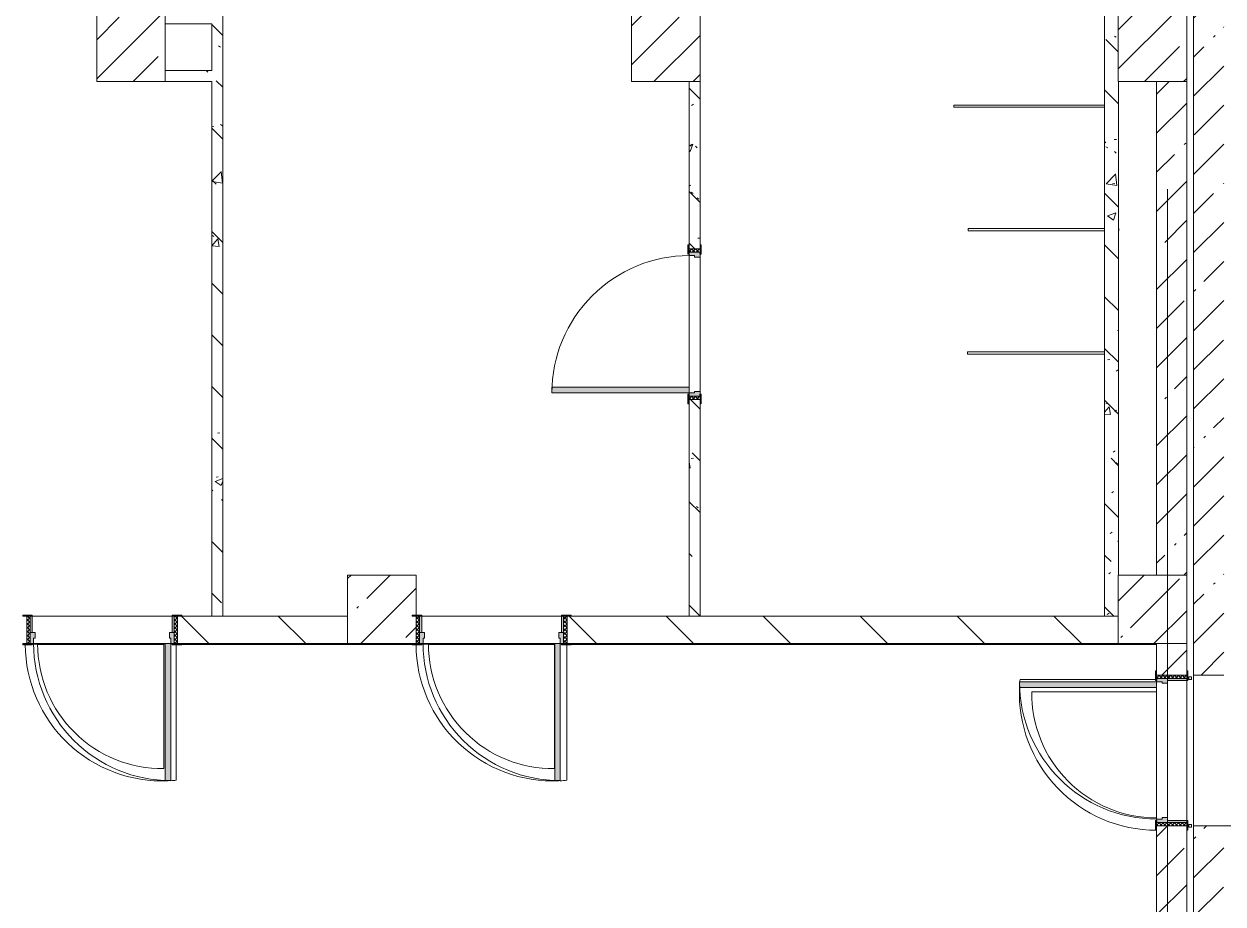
# Model space of a CAD drawing. Header units: millimetres. Extents: x -3917 to 185442, y -8553 to 29000.
# Drawn here: x 134651 to 143396, y 16700 to 23120 of the extents above; entities that cross this region are included whole.
import ezdxf

# ---------------------------------------------------------------- set-up
doc = ezdxf.new("R2010")
doc.units = ezdxf.units.MM
for name, color, linetype, lineweight, true_color in [('A-DOOR-1', 7, 'Continuous', 5, 0xaaaaaa), ('A-DOOR-2', 7, 'Continuous', 5, 0xe2e2e2), ('A-DOOR-FRAM-1', 7, 'Continuous', 5, 0xe2e2e2), ('A-DOOR-FRAM-2', 7, 'Continuous', 5, 0xaaaaaa), ('A-FLOR-2', 7, 'Continuous', 5, 0xaaaaaa), ('I-WALL-6', 7, 'Continuous', 5, 0x787878)]:
    doc.layers.add(name, color=color, linetype=linetype, lineweight=lineweight, true_color=true_color)
for name, color, linetype, lineweight in [('A-GENM', 7, 'Continuous', 5), ('A-WALL', 7, 'Continuous', 9), ('A-WALL-4', 7, 'Continuous', 5), ('I-WALL-4', 7, 'Continuous', 5), ('S-COLS-4', 7, 'Continuous', 5), ('Оси', 7, 'Continuous', 9)]:
    doc.layers.add(name, color=color, linetype=linetype, lineweight=lineweight)
pattern_1 = [(45, (58431.5, 0), (-285.1231, 285.1231), []), (45, (58716.64, 0), (-285.1231, 285.1231), [504.031, -100.806, 16.764, -84.042])]
pattern_2 = [(135, (58431.5, 0), (-377.1708, -377.1708), [533.4, -88.9, 17.78, -88.9]), (135, (58431.5, 376.94), (-377.1708, -377.1708), []), (50, (58431.5, 0), (637.6445, -55.7866), [66.675, -733.425]), (355, (58431.5, 0), (-123.3494, 668.699), [53.34, -586.74]), (100.451, (58484.65, -4.65), (514.299, 612.908), [56.665, -623.315]), (46.184, (58431.5, 177.8), (948.7764, -147.15), [100.012, -1100.137]), (96.636, (58510.6, 165.5), (830.909, 865.997), [84.998, -934.973]), (351.184, (58431.5, 177.8), (830.918, 865.988), [80.01, -880.11]), (21, (58520.4, 133.35), (530.6506, -357.9283), [66.675, -733.425]), (326, (58520.4, 133.35), (216.308, 644.6585), [53.34, -586.74]), (71.451, (58564.64, 103.5), (746.9596, 286.7243), [56.665, -623.315]), (37.5, (58431.52, 0), (10.81053, 295.9426), [16.764, -562.864, 16.764, -578.866, -588.962]), (37.5, (58431.52, 0), (10.81053, 295.9426), [-1175.258, 16.764, -572.198]), (7.5, (58431.52, 0), (233.8692, 350.6318), [16.764, -322.834, 16.764, -549.529, -224.472]), (7.5, (58431.52, 0), (233.8692, 350.6318), [-905.891, 16.764, -207.708]), (327.5, (58233.27, 0), (474.5678, -20.0513), [16.764, -205.486, 16.764, -676.656, -920.115]), (327.5, (58233.27, 0), (474.5678, -20.0513), [-915.67, 16.764, -903.351]), (317.5, (58144.37, 0), (518.4522, 88.9934), [16.764, -272.161, 16.764, -443.738, -653.415]), (317.5, (58144.37, 0), (518.4522, 88.9934), [-749.427, 16.764, -636.651])]

# ---------------------------------------------------------------- blocks, each defined once
blk = doc.blocks.new('BSC_Колонна _Прямоугольная - 500х500-23287078-2_10_1_птичка')
at = {"layer": 'S-COLS-4'}
h = blk.add_hatch(dxfattribs=at)
h.set_pattern_fill('FP_124', color=256, style=0, pattern_type=2)
h.set_pattern_definition([(45, (-84450, -22950), (-285.1231, 285.1231), []), (45, (-84164.88, -22950), (-285.1231, 285.1231), [504.031, -100.806, 16.764, -84.042])])
h.paths.add_polyline_path([(-250, -250), (250, -250), (250, 250), (-250, 250), (-250, -160)])
for p, q in [((250, 250), (-250, 250)), ((-250, 250), (-250, -250)), ((250, -250), (250, 250)), ((-250, -250), (250, -250))]:
    blk.add_line(p, q, dxfattribs=at)
blk = doc.blocks.new('BSC_Колонна _Прямоугольная - 500х500-V129-2_10_1_птичка')
at = {"layer": 'S-COLS-4'}
h = blk.add_hatch(dxfattribs=at)
h.set_pattern_fill('FP_149', color=256, style=0, pattern_type=2)
h.set_pattern_definition([(45, (-77000, -22950), (-285.1231, 285.1231), []), (45, (-76714.88, -22950), (-285.1231, 285.1231), [504.031, -100.806, 16.764, -84.042])])
h.paths.add_polyline_path([(-250, -250), (250, -250), (250, 250), (-250, 250), (-250, -160)])
for p, q in [((250, 250), (-250, 250)), ((-250, 250), (-250, -250)), ((250, -250), (250, 250)), ((-250, -250), (250, -250))]:
    blk.add_line(p, q, dxfattribs=at)
blk = doc.blocks.new('110_Дверь_СКБ_1Ст_Внутренняя1 - Д-4 1100x2100h_су мгн-V134-2_10_1_птичка')
at = {"layer": 'A-DOOR-1'}
h = blk.add_hatch(dxfattribs=at)
h.set_pattern_fill('FP_155', color=256, style=0, pattern_type=2)
h.set_pattern_definition([(135, (1751.41, 104.685), (-14.14214, -14.14214), []), (225, (1751.41, 104.685), (14.14214, -14.14214), [])])
h.paths.add_polyline_path([(537.5, -40), (562.5, -40), (562.5, 40), (537.5, 40)])
at = {"layer": 'A-DOOR-2'}
h = blk.add_hatch(color=256, dxfattribs=at)
h.paths.add_polyline_path([(-512.5, 40), (-512.5, -40), (-477.5, -40), (-477.5, 0), (-487.5, 0), (-487.5, 40)])
h.paths.add_polyline_path([(502.5, 0), (502.5, -40), (537.5, -40), (537.5, 40), (512.5, 40), (512.5, 0)])
at = {"layer": 'A-DOOR-FRAM-1'}
for points in [[(-487.5, 1040), (-487.5, 40), (-447.5, 40), (-447.5, 1040)], [(-567.5, 40), (-497.5, 40), (-497.5, 48), (-567.5, 48)], [(522.5, 40), (592.5, 40), (592.5, 48), (522.5, 48)], [(-567.5, -48), (-497.5, -48), (-497.5, -40), (-567.5, -40)], [(522.5, -48), (592.5, -48), (592.5, -40), (522.5, -40)]]:
    blk.add_hatch(color=256, dxfattribs=at).paths.add_polyline_path(points)
at = {"layer": 'A-DOOR-FRAM-2'}
h = blk.add_hatch(dxfattribs=at)
h.set_pattern_fill('FP_156', color=256, style=0, pattern_type=2)
h.set_pattern_definition([(45, (-371.384, 104.685), (-14.1421, 14.1421), []), (135, (-371.384, 104.685), (-14.1421, -14.1421), [])])
h.paths.add_polyline_path([(-537.5, -40), (-512.5, -40), (-512.5, 40), (-537.5, 40)])
at = {"layer": 'A-DOOR-1'}
for p, q in [((-487.5, 1040), (-487.5, 40)), ((-447.5, 1040), (-487.5, 1040)), ((-447.5, 40), (-447.5, 1040)), ((-487.5, 40), (-447.5, 40))]:
    blk.add_line(p, q, dxfattribs=at)
blk.add_arc((-487.5, 40), 1000, 360, 90, dxfattribs=at)
at = {"layer": 'A-DOOR-FRAM-2'}
for p, q in [((-497.5, 48), (-567.5, 48)), ((-567.5, 48), (-567.5, 40)), ((-567.5, 40), (-497.5, 40)), ((-512.5, 40), (-537.5, 40)), ((-537.5, 40), (-537.5, -40)), ((-487.5, 40), (-512.5, 40)), ((-512.5, 40), (-512.5, -40)), ((-512.5, -40), (-512.5, 40)), ((-497.5, 40), (-512.5, 40)), ((-512.5, 40), (-512.5, 39)), ((-512.5, 39), (-497.5, 39)), ((-497.5, 40), (-497.5, 48)), ((-497.5, 39), (-497.5, 40)), ((-487.5, 0), (-487.5, 40)), ((-477.5, 0), (-487.5, 0)), ((-477.5, -40), (-477.5, 0)), ((512.5, 0), (502.5, 0)), ((502.5, 0), (502.5, -40)), ((512.5, 40), (512.5, 0)), ((537.5, 40), (512.5, 40)), ((592.5, 48), (522.5, 48)), ((522.5, 48), (522.5, 40)), ((537.5, 40), (522.5, 40)), ((522.5, 40), (522.5, 39)), ((522.5, 40), (592.5, 40)), ((522.5, 39), (537.5, 39)), ((537.5, -40), (537.5, 40)), ((562.5, 40), (537.5, 40)), ((537.5, 40), (537.5, -40)), ((537.5, 39), (537.5, 40)), ((562.5, -40), (562.5, 40)), ((592.5, 40), (592.5, 48)), ((-497.5, -40), (-567.5, -40)), ((-567.5, -40), (-567.5, -48)), ((-567.5, -48), (-497.5, -48)), ((-537.5, -40), (-512.5, -40)), ((-497.5, -39), (-512.5, -39)), ((-512.5, -39), (-512.5, -40)), ((-512.5, -40), (-477.5, -40)), ((-512.5, -40), (-497.5, -40)), ((-497.5, -40), (-497.5, -39)), ((-497.5, -48), (-497.5, -40)), ((502.5, -40), (537.5, -40)), ((537.5, -39), (522.5, -39)), ((522.5, -39), (522.5, -40)), ((522.5, -40), (537.5, -40)), ((592.5, -40), (522.5, -40)), ((522.5, -40), (522.5, -48)), ((522.5, -48), (592.5, -48)), ((537.5, -40), (537.5, -39)), ((537.5, -40), (562.5, -40)), ((592.5, -48), (592.5, -40))]:
    blk.add_line(p, q, dxfattribs=at)
blk = doc.blocks.new('110_Дверь_СКБ_1Ст_Внутренняя1 - Д-4 1100x2100h_су мгн-V135-2_10_1_птичка')
at = {"layer": 'A-DOOR-1'}
h = blk.add_hatch(dxfattribs=at)
h.set_pattern_fill('FP_130', color=256, style=0, pattern_type=2)
h.set_pattern_definition([(135, (1751.41, 164.685), (-14.14214, -14.14214), []), (225, (1751.41, 164.685), (14.14214, -14.14214), [])])
h.paths.add_polyline_path([(562.5, 100), (537.5, 100), (537.5, -100), (562.5, -100)])
at = {"layer": 'A-DOOR-2'}
h = blk.add_hatch(color=256, dxfattribs=at)
h.paths.add_polyline_path([(512.5, 100), (512.5, 60), (502.5, 60), (502.5, 20), (537.5, 20), (537.5, 100)])
h.paths.add_polyline_path([(-487.5, 100), (-512.5, 100), (-512.5, 20), (-477.5, 20), (-477.5, 60), (-487.5, 60)])
at = {"layer": 'A-DOOR-FRAM-1'}
for points in [[(-487.5, 1100), (-487.5, 100), (-447.5, 100), (-447.5, 1100)], [(-567.5, 108), (-567.5, 100), (-497.5, 100), (-497.5, 108)], [(592.5, 108), (522.5, 108), (522.5, 100), (592.5, 100)], [(-497.5, 20), (-512.5, 20), (-512.5, -100), (-497.5, -100)], [(537.5, 20), (522.5, 20), (522.5, -100), (537.5, -100)], [(-567.5, -100), (-567.5, -108), (-497.5, -108), (-497.5, -100)], [(592.5, -100), (522.5, -100), (522.5, -108), (592.5, -108)]]:
    blk.add_hatch(color=256, dxfattribs=at).paths.add_polyline_path(points)
at = {"layer": 'A-DOOR-FRAM-2'}
h = blk.add_hatch(dxfattribs=at)
h.set_pattern_fill('FP_131', color=256, style=0, pattern_type=2)
h.set_pattern_definition([(45, (-371.384, 164.685), (-14.1421, 14.1421), []), (135, (-371.384, 164.685), (-14.1421, -14.1421), [])])
h.paths.add_polyline_path([(-512.5, 100), (-537.5, 100), (-537.5, -100), (-512.5, -100)])
at = {"layer": 'A-DOOR-1'}
for p, q in [((-487.5, 1100), (-487.5, 100)), ((-447.5, 1100), (-487.5, 1100)), ((-447.5, 100), (-447.5, 1100)), ((-487.5, 100), (-447.5, 100))]:
    blk.add_line(p, q, dxfattribs=at)
blk.add_arc((-487.5, 100), 1000, 360, 90, dxfattribs=at)
at = {"layer": 'A-DOOR-FRAM-2'}
for p, q in [((-497.5, 108), (-567.5, 108)), ((-567.5, 108), (-567.5, 100)), ((-567.5, 100), (-497.5, 100)), ((-512.5, 100), (-537.5, 100)), ((-537.5, 100), (-537.5, -100)), ((-487.5, 100), (-512.5, 100)), ((-512.5, 100), (-512.5, 20)), ((-512.5, -100), (-512.5, 100)), ((-497.5, 100), (-512.5, 100)), ((-512.5, 100), (-512.5, 99)), ((-512.5, 99), (-497.5, 99)), ((-497.5, 100), (-497.5, 108)), ((-497.5, 99), (-497.5, 100)), ((-487.5, 60), (-487.5, 100)), ((512.5, 100), (512.5, 60)), ((537.5, 100), (512.5, 100)), ((592.5, 108), (522.5, 108)), ((522.5, 108), (522.5, 100)), ((537.5, 100), (522.5, 100)), ((522.5, 100), (522.5, 99)), ((522.5, 100), (592.5, 100)), ((522.5, 99), (537.5, 99)), ((537.5, 20), (537.5, 100)), ((562.5, 100), (537.5, 100)), ((537.5, 100), (537.5, -100)), ((537.5, 99), (537.5, 100)), ((562.5, -100), (562.5, 100)), ((592.5, 100), (592.5, 108)), ((-512.5, 20), (-477.5, 20)), ((-497.5, 20), (-512.5, 20)), ((-512.5, 20), (-512.5, -100)), ((-497.5, -100), (-497.5, 20)), ((-477.5, 60), (-487.5, 60)), ((-477.5, 20), (-477.5, 60)), ((512.5, 60), (502.5, 60)), ((502.5, 60), (502.5, 20)), ((502.5, 20), (537.5, 20)), ((537.5, 20), (522.5, 20)), ((522.5, 20), (522.5, -100)), ((537.5, -100), (537.5, 20)), ((-497.5, -100), (-567.5, -100)), ((-567.5, -100), (-567.5, -108)), ((-567.5, -108), (-497.5, -108)), ((-537.5, -100), (-512.5, -100)), ((-512.5, -100), (-497.5, -100)), ((-497.5, -108), (-497.5, -100)), ((522.5, -100), (537.5, -100)), ((592.5, -100), (522.5, -100)), ((522.5, -100), (522.5, -108)), ((522.5, -108), (592.5, -108)), ((537.5, -100), (562.5, -100)), ((592.5, -108), (592.5, -100))]:
    blk.add_line(p, q, dxfattribs=at)
blk = doc.blocks.new('131_Сантехническая перегородка - СП-2-29831410-2_10_1_птичка')
at = {"layer": 'A-GENM'}
for p, q in [((0, 8), (1100, 8)), ((1100, 8), (1100, -8)), ((1100, -8), (0, -8))]:
    blk.add_line(p, q, dxfattribs=at)
blk = doc.blocks.new('131_Сантехническая перегородка - СП-2-16286057-2_10_1_птичка')
at = {"layer": 'A-GENM'}
for p, q in [((0, 8), (995.7, 8)), ((0, 8), (0, -8)), ((1100, 8), (1100, -8)), ((995.7, -8), (0, -8))]:
    blk.add_line(p, q, dxfattribs=at)
blk = doc.blocks.new('131_Сантехническая перегородка - СП-2-V138-2_10_1_птичка')
at = {"layer": 'A-GENM'}
for p, q in [((0, 8), (1000.7, 8)), ((0, 8), (0, -8)), ((1000.7, -8), (0, -8))]:
    blk.add_line(p, q, dxfattribs=at)
blk = doc.blocks.new('110_Дверь_СКБ_1Ст_Внутренняя1 - Д-4 _л_ 1100x2100h_су мгн-V163-2_10_1_птичка')
at = {"layer": 'A-DOOR-1'}
h = blk.add_hatch(dxfattribs=at)
h.set_pattern_fill('FP_153', color=256, style=0, pattern_type=2)
h.set_pattern_definition([(135, (1751.41, 174.685), (-14.14214, -14.14214), []), (225, (1751.41, 174.685), (14.14214, -14.14214), [])])
h.paths.add_polyline_path([(537.5, -110), (562.5, -110), (562.5, 110), (537.5, 110)])
at = {"layer": 'A-DOOR-2'}
h = blk.add_hatch(color=256, dxfattribs=at)
h.paths.add_polyline_path([(-512.5, 110), (-512.5, 30), (-477.5, 30), (-477.5, 70), (-487.5, 70), (-487.5, 110)])
h.paths.add_polyline_path([(502.5, 70), (502.5, 30), (537.5, 30), (537.5, 110), (512.5, 110), (512.5, 70)])
at = {"layer": 'A-DOOR-FRAM-1'}
for points in [[(472.5, 110), (512.5, 110), (512.5, 1110), (472.5, 1110), (472.5, 401.4)], [(-567.5, 110), (-497.5, 110), (-497.5, 118), (-567.5, 118)], [(522.5, 110), (592.5, 110), (592.5, 118), (522.5, 118)], [(-512.5, 30), (-512.5, -110), (-497.5, -110), (-497.5, 30)], [(522.5, -110), (537.5, -110), (537.5, 30), (522.5, 30)], [(-567.5, -118), (-497.5, -118), (-497.5, -110), (-567.5, -110)], [(522.5, -118), (592.5, -118), (592.5, -110), (522.5, -110)]]:
    blk.add_hatch(color=256, dxfattribs=at).paths.add_polyline_path(points)
at = {"layer": 'A-DOOR-FRAM-2'}
h = blk.add_hatch(dxfattribs=at)
h.set_pattern_fill('FP_154', color=256, style=0, pattern_type=2)
h.set_pattern_definition([(45, (-371.384, 174.685), (-14.1421, 14.1421), []), (135, (-371.384, 174.685), (-14.1421, -14.1421), [])])
h.paths.add_polyline_path([(-537.5, 110), (-537.5, -110), (-512.5, -110), (-512.5, 110)])
at = {"layer": 'A-DOOR-1'}
for p, q in [((512.5, 1110), (472.5, 1110)), ((472.5, 1110), (472.5, 110)), ((512.5, 110), (512.5, 1110)), ((472.5, 110), (512.5, 110))]:
    blk.add_line(p, q, dxfattribs=at)
blk.add_arc((512.5, 110), 1000, 90, 180, dxfattribs=at)
at = {"layer": 'A-DOOR-FRAM-2'}
for p, q in [((-497.5, 118), (-567.5, 118)), ((-567.5, 118), (-567.5, 110)), ((-567.5, 110), (-497.5, 110)), ((-512.5, 110), (-537.5, 110)), ((-537.5, 110), (-537.5, -110)), ((-487.5, 110), (-512.5, 110)), ((-512.5, 110), (-512.5, 30)), ((-512.5, -110), (-512.5, 110)), ((-497.5, 110), (-512.5, 110)), ((-512.5, 110), (-512.5, 109)), ((-512.5, 109), (-497.5, 109)), ((-497.5, 110), (-497.5, 118)), ((-497.5, 109), (-497.5, 110)), ((-487.5, 70), (-487.5, 110)), ((512.5, 110), (512.5, 70)), ((537.5, 110), (512.5, 110)), ((592.5, 118), (522.5, 118)), ((522.5, 118), (522.5, 110)), ((537.5, 110), (522.5, 110)), ((522.5, 110), (522.5, 109)), ((522.5, 110), (592.5, 110)), ((522.5, 109), (537.5, 109)), ((537.5, 30), (537.5, 110)), ((562.5, 110), (537.5, 110)), ((537.5, 110), (537.5, -110)), ((537.5, 109), (537.5, 110)), ((562.5, -110), (562.5, 110)), ((592.5, 110), (592.5, 118)), ((-512.5, 30), (-477.5, 30)), ((-497.5, 30), (-512.5, 30)), ((-512.5, 30), (-512.5, -110)), ((-497.5, -110), (-497.5, 30)), ((-477.5, 70), (-487.5, 70)), ((-477.5, 30), (-477.5, 70)), ((512.5, 70), (502.5, 70)), ((502.5, 70), (502.5, 30)), ((502.5, 30), (537.5, 30)), ((537.5, 30), (522.5, 30)), ((522.5, 30), (522.5, -110)), ((537.5, -110), (537.5, 30)), ((-497.5, -110), (-567.5, -110)), ((-567.5, -110), (-567.5, -118)), ((-567.5, -118), (-497.5, -118)), ((-537.5, -110), (-512.5, -110)), ((-512.5, -110), (-497.5, -110)), ((-497.5, -118), (-497.5, -110)), ((522.5, -110), (537.5, -110)), ((592.5, -110), (522.5, -110)), ((522.5, -110), (522.5, -118)), ((522.5, -118), (592.5, -118)), ((537.5, -110), (562.5, -110)), ((592.5, -118), (592.5, -110))]:
    blk.add_line(p, q, dxfattribs=at)
blk = doc.blocks.new('BSC_Колонна _Прямоугольная - 500х500-V182-2_10_1_птичка')
at = {"layer": 'S-COLS-4'}
h = blk.add_hatch(dxfattribs=at)
h.set_pattern_fill('FP_195', color=256, style=0, pattern_type=2)
h.set_pattern_definition([(45, (-78830, -18850), (-285.1231, 285.1231), []), (45, (-78544.88, -18850), (-285.1231, 285.1231), [504.031, -100.806, 16.764, -84.042])])
h.paths.add_polyline_path([(-206.5, -250), (250, -250), (250, -50), (220, -50), (220, -42), (250, -42), (250, 250), (-250, 250), (-250, -250)])
for p, q in [((250, 250), (-250, 250)), ((-250, 250), (-250, -250)), ((250, -42), (250, 250)), ((-250, -250), (220, -250))]:
    blk.add_line(p, q, dxfattribs=at)
blk = doc.blocks.new('BSC_Колонна _Прямоугольная - 500х500-V183-2_10_1_птичка')
at = {"layer": 'S-COLS-4'}
h = blk.add_hatch(dxfattribs=at)
h.set_pattern_fill('FP_196', color=256, style=0, pattern_type=2)
h.set_pattern_definition([(45, (-84450, -18850), (-285.1231, 285.1231), []), (45, (-84164.88, -18850), (-285.1231, 285.1231), [504.031, -100.806, 16.764, -84.042])])
h.paths.add_polyline_path([(-250, -250), (250, -250), (250, 250), (-250, 250), (-250, -109.1)])
for p, q in [((250, 250), (-250, 250)), ((-250, 250), (-250, -250)), ((250, -250), (250, 250)), ((-250, -250), (250, -250))]:
    blk.add_line(p, q, dxfattribs=at)
blk = doc.blocks.new('BSC_Колонна _Прямоугольная - 500х500-V184-2_10_1_птичка')
at = {"layer": 'S-COLS-4'}
h = blk.add_hatch(dxfattribs=at)
h.set_pattern_fill('FP_197', color=256, style=0, pattern_type=2)
h.set_pattern_definition([(45, (-80900, -22950), (-285.1231, 285.1231), []), (45, (-80614.88, -22950), (-285.1231, 285.1231), [504.031, -100.806, 16.764, -84.042])])
h.paths.add_polyline_path([(-250, -250), (250, -250), (250, 250), (-250, 250), (-250, -160)])
for p, q in [((250, 250), (-250, 250)), ((-250, 250), (-250, -250)), ((250, -250), (250, 250)), ((-250, -250), (250, -250))]:
    blk.add_line(p, q, dxfattribs=at)

msp = doc.modelspace()

# ---------------------------------------------------------------- hatches: boundary and pattern name
at = {"layer": 'I-WALL-4'}
h = msp.add_hatch(dxfattribs=at)
h.set_pattern_fill('FP_123', color=256, style=0, pattern_type=2)
h.set_pattern_definition(pattern_1)
h.paths.add_polyline_path([(143181.5, 18370), (143401.5, 18370), (143401.5, 27100), (143181.5, 27100), (143181.5, 18740.9)])
h = msp.add_hatch(dxfattribs=at)
h.set_pattern_fill('FP_123', color=256, style=0, pattern_type=2)
h.set_pattern_definition(pattern_1)
h.paths.add_polyline_path([(143131.5, 15150), (143131.5, 15530), (142911.5, 15530), (142911.5, 15150)])
h.paths.add_polyline_path([(142911.5, 18570), (143131.5, 18570), (143131.5, 18600), (142911.5, 18600)])
h.paths.add_polyline_path([(142911.5, 19100), (143131.5, 19100), (143131.5, 22700), (142911.5, 22700), (142911.5, 19319.3)])
h.paths.add_polyline_path([(143035.6, 23200), (143131.5, 23200), (143131.5, 26600), (142911.5, 26600), (142911.5, 23200)])
h = msp.add_hatch(dxfattribs=at)
h.set_pattern_fill('FP_126', color=256, style=0, pattern_type=2)
h.set_pattern_definition([(135, (58431.5, 0), (-353.5534, -353.5534), [])])
h.paths.add_polyline_path([(140765.1, 18600), (142631.5, 18600), (142631.5, 18800), (138611.5, 18800), (138611.5, 18600), (138910.1, 18600)])
h.paths.add_polyline_path([(135801.5, 18600), (137011.5, 18600), (137011.5, 18800), (135771.5, 18800), (135771.5, 18600)])
h.paths.add_polyline_path([(125191.5, 18600), (131971.5, 18600), (131971.5, 18800), (125191.5, 18800)])
h.paths.add_polyline_path([(132471.5, 18600), (134671.5, 18600), (134671.5, 18800), (132471.5, 18800), (132471.5, 18681)])
h = msp.add_hatch(dxfattribs=at)
h.set_pattern_fill('FP_123', color=256, style=0, pattern_type=2)
h.set_pattern_definition(pattern_1)
h.paths.add_polyline_path([(142911.5, 15530), (143131.5, 15530), (143131.5, 17270), (142911.5, 17270), (142911.5, 15848.6)])
h.paths.add_polyline_path([(143131.5, 18370), (143131.5, 18570), (142911.5, 18570), (142911.5, 18370)])
h = msp.add_hatch(dxfattribs=at)
h.set_pattern_fill('FP_123', color=256, style=0, pattern_type=2)
h.set_pattern_definition(pattern_1)
h.paths.add_polyline_path([(143181.5, 16300), (143401.5, 16300), (143401.5, 17270), (143181.5, 17270), (143181.5, 17005.5)])
at = {"layer": 'I-WALL-6'}
h = msp.add_hatch(dxfattribs=at)
h.set_pattern_fill('FP_136', color=256, style=0, pattern_type=2)
h.set_pattern_definition(pattern_2)
h.paths.add_polyline_path([(136021.5, 18800), (136101.5, 18800), (136101.5, 26900), (136021.5, 26900), (136021.5, 20476.2)])
h = msp.add_hatch(dxfattribs=at)
h.set_pattern_fill('FP_136', color=256, style=0, pattern_type=2)
h.set_pattern_definition(pattern_2)
h.paths.add_polyline_path([(142620.1, 18800), (142631.5, 18800), (142631.5, 26900), (142532.2, 26900), (142532.2, 18800)])
h = msp.add_hatch(dxfattribs=at)
h.set_pattern_fill('FP_136', color=256, style=0, pattern_type=2)
h.set_pattern_definition(pattern_2)
h.paths.add_polyline_path([(136021.5, 22700), (136021.5, 22780), (135681.5, 22780), (135681.5, 22700)])
h = msp.add_hatch(dxfattribs=at)
h.set_pattern_fill('FP_136', color=256, style=0, pattern_type=2)
h.set_pattern_definition(pattern_2)
h.paths.add_polyline_path([(139581.5, 18800), (139581.5, 20380), (139501.5, 20380), (139501.5, 18800)])
h.paths.add_polyline_path([(139501.5, 21480), (139581.5, 21480), (139581.5, 22700), (139501.5, 22700), (139501.5, 21510)])

# ---------------------------------------------------------------- linework, layer by layer
at = {"layer": 'A-FLOR-2'}
for p, q in [((134750.4, 18596.6), (134711.5, 18596.6)), ((135670.4, 18592.9), (134750.6, 18592.9)), ((135681.5, 18597.6), (135670.4, 18597.6)), ((135670.4, 18597.6), (135670.4, 17687.6)), ((135731.5, 18597.6), (135721.5, 18597.6)), ((135760.4, 17602.6), (135760.4, 18592)), ((137481.5, 18592.9), (135801.5, 18592.9)), ((137600.4, 18596.6), (137551.5, 18596.6)), ((138520.4, 18592.9), (137600.6, 18592.9)), ((138520.4, 18597.6), (138520.4, 17687.6)), ((138571.5, 18597.6), (138561.5, 18597.6)), ((138610.4, 17602.6), (138610.4, 18592)), ((142911.5, 18592.9), (138641.5, 18592.9)), ((143181.5, 18370), (143181.5, 17270)), ((142903.5, 18338.2), (141915.6, 18338.2)), ((142910.6, 18320), (142910.6, 18330)), ((142910.6, 18248.2), (142910.6, 18280)), ((142000.6, 18248.2), (142910.6, 18248.2)), ((142909.6, 17310), (142909.6, 17328.2))]:
    msp.add_line(p, q, dxfattribs=at)
for centre, radius, start, end in [((135660.4, 18597.6), 1000, 180.32046, 272.39422), ((135660.4, 18597.6), 910, 180.06296, 270.62964), ((138510.4, 18597.6), 1000, 180.32046, 272.39422), ((138510.4, 18597.6), 910, 180.06296, 270.62964), ((142910.6, 18238.2), 1000, 177.59974, 269.9427), ((142910.6, 18238.2), 1000, 174.26083, 175.30446), ((142910.6, 18238.2), 910, 179.37036, 269.93704), ((135660.4, 18597.6), 1000, 273.50823, 275.73917), ((138510.4, 18597.6), 1000, 272.93441, 275.73917)]:
    msp.add_arc(centre, radius, start, end, dxfattribs=at)
at = {"layer": 'A-WALL'}
for p, q in [((136021.5, 18800), (136101.5, 18800)), ((139501.5, 18800), (139581.5, 18800)), ((142532.2, 18800), (142631.5, 18800))]:
    msp.add_line(p, q, dxfattribs=at)
at = {"layer": 'A-WALL-4'}
for p, q in [((143166.5, 18358.5), (143146.5, 18358.5)), ((143146.5, 18358.5), (143146.5, 18338.5)), ((143146.5, 18338.5), (143166.5, 18338.5)), ((143166.5, 18338.5), (143166.5, 18358.5)), ((143166.5, 17280), (143146.5, 17280)), ((143146.5, 17280), (143146.5, 17260)), ((143146.5, 17260), (143166.5, 17260)), ((143166.5, 17260), (143166.5, 17280))]:
    msp.add_line(p, q, dxfattribs=at)
at = {"layer": 'I-WALL-4'}
for p, q in [((143181.5, 27100), (143181.5, 18370)), ((136101.5, 18800), (136101.5, 26900)), ((142532.2, 23420), (142532.2, 18800)), ((135681.5, 23120), (136021.5, 23120)), ((136021.5, 23120), (136021.5, 22780)), ((136021.5, 22780), (135681.5, 22780)), ((135681.5, 22700), (136021.5, 22700)), ((136021.5, 22700), (136021.5, 18800)), ((139501.5, 22700), (139501.5, 21510)), ((139581.5, 21510), (139581.5, 22700)), ((142632.2, 19100), (142632.2, 22700)), ((142911.5, 22700), (142911.5, 19100)), ((143131.5, 19100), (143131.5, 22700)), ((139501.5, 20470), (139501.5, 21430)), ((139581.5, 21420), (139581.5, 20440)), ((139501.5, 20350), (139501.5, 18800)), ((139581.5, 18800), (139581.5, 20350)), ((134711.5, 18800), (135731.5, 18800)), ((136021.5, 18800), (135801.5, 18800)), ((137011.5, 18800), (136101.5, 18800)), ((137551.5, 18800), (138571.5, 18800)), ((139501.5, 18800), (138641.5, 18800)), ((142532.2, 18800), (139581.5, 18800)), ((135681.5, 18600), (134721.5, 18600)), ((135801.5, 18600), (137011.5, 18600)), ((138521.5, 18600), (137561.5, 18600)), ((138641.5, 18600), (142631.5, 18600)), ((142911.5, 18600), (142911.5, 18400)), ((143131.5, 18400), (143131.5, 18600)), ((143181.5, 18370), (143401.5, 18370)), ((142911.5, 17320), (142911.5, 18280)), ((143131.5, 18330), (143131.5, 17310)), ((142911.5, 17240), (142911.5, 16130)), ((143131.5, 11550), (143131.5, 17240)), ((143181.5, 17270), (143181.5, 16100)), ((145393.2, 17270), (143181.5, 17270))]:
    msp.add_line(p, q, dxfattribs=at)
at = {"layer": 'Оси'}
msp.add_line((142991.5, 10029.8), (142991.5, 21915.1), dxfattribs=at)

# ---------------------------------------------------------------- block references
at = {"layer": 'A-DOOR-1'}
for name, p, rotation in [('110_Дверь_СКБ_1Ст_Внутренняя1 - Д-4 1100x2100h_су мгн-V134-2_10_1_птичка', (139541.5, 20917.5), 89.99999999999984), ('110_Дверь_СКБ_1Ст_Внутренняя1 - Д-4 1100x2100h_су мгн-V135-2_10_1_птичка', (135234, 18700), 180), ('110_Дверь_СКБ_1Ст_Внутренняя1 - Д-4 1100x2100h_су мгн-V135-2_10_1_птичка', (138074, 18700), 180), ('110_Дверь_СКБ_1Ст_Внутренняя1 - Д-4 _л_ 1100x2100h_су мгн-V163-2_10_1_птичка', (143021.5, 17807.5), 89.9999999999999)]:
    msp.add_blockref(name, p, dxfattribs=dict(at, rotation=rotation))
at = {"layer": 'A-GENM', "rotation": 180}
msp.add_blockref('131_Сантехническая перегородка - СП-2-29831410-2_10_1_птичка', (142532.2, 22520), dxfattribs=at)
at = {"layer": 'A-GENM'}
for name, p in [('131_Сантехническая перегородка - СП-2-16286057-2_10_1_птичка', (141536.5, 21620)), ('131_Сантехническая перегородка - СП-2-V138-2_10_1_птичка', (141531.5, 20720))]:
    msp.add_blockref(name, p, dxfattribs=at)
at = {"layer": 'S-COLS-4'}
for name, p in [('BSC_Колонна _Прямоугольная - 500х500-V129-2_10_1_птичка', (135431.5, 22950)), ('BSC_Колонна _Прямоугольная - 500х500-V184-2_10_1_птичка', (139331.5, 22950)), ('BSC_Колонна _Прямоугольная - 500х500-23287078-2_10_1_птичка', (142881.5, 22950)), ('BSC_Колонна _Прямоугольная - 500х500-V182-2_10_1_птичка', (137261.5, 18850)), ('BSC_Колонна _Прямоугольная - 500х500-V183-2_10_1_птичка', (142881.5, 18850))]:
    msp.add_blockref(name, p, dxfattribs=at)

doc.saveas('drawing.dxf')
